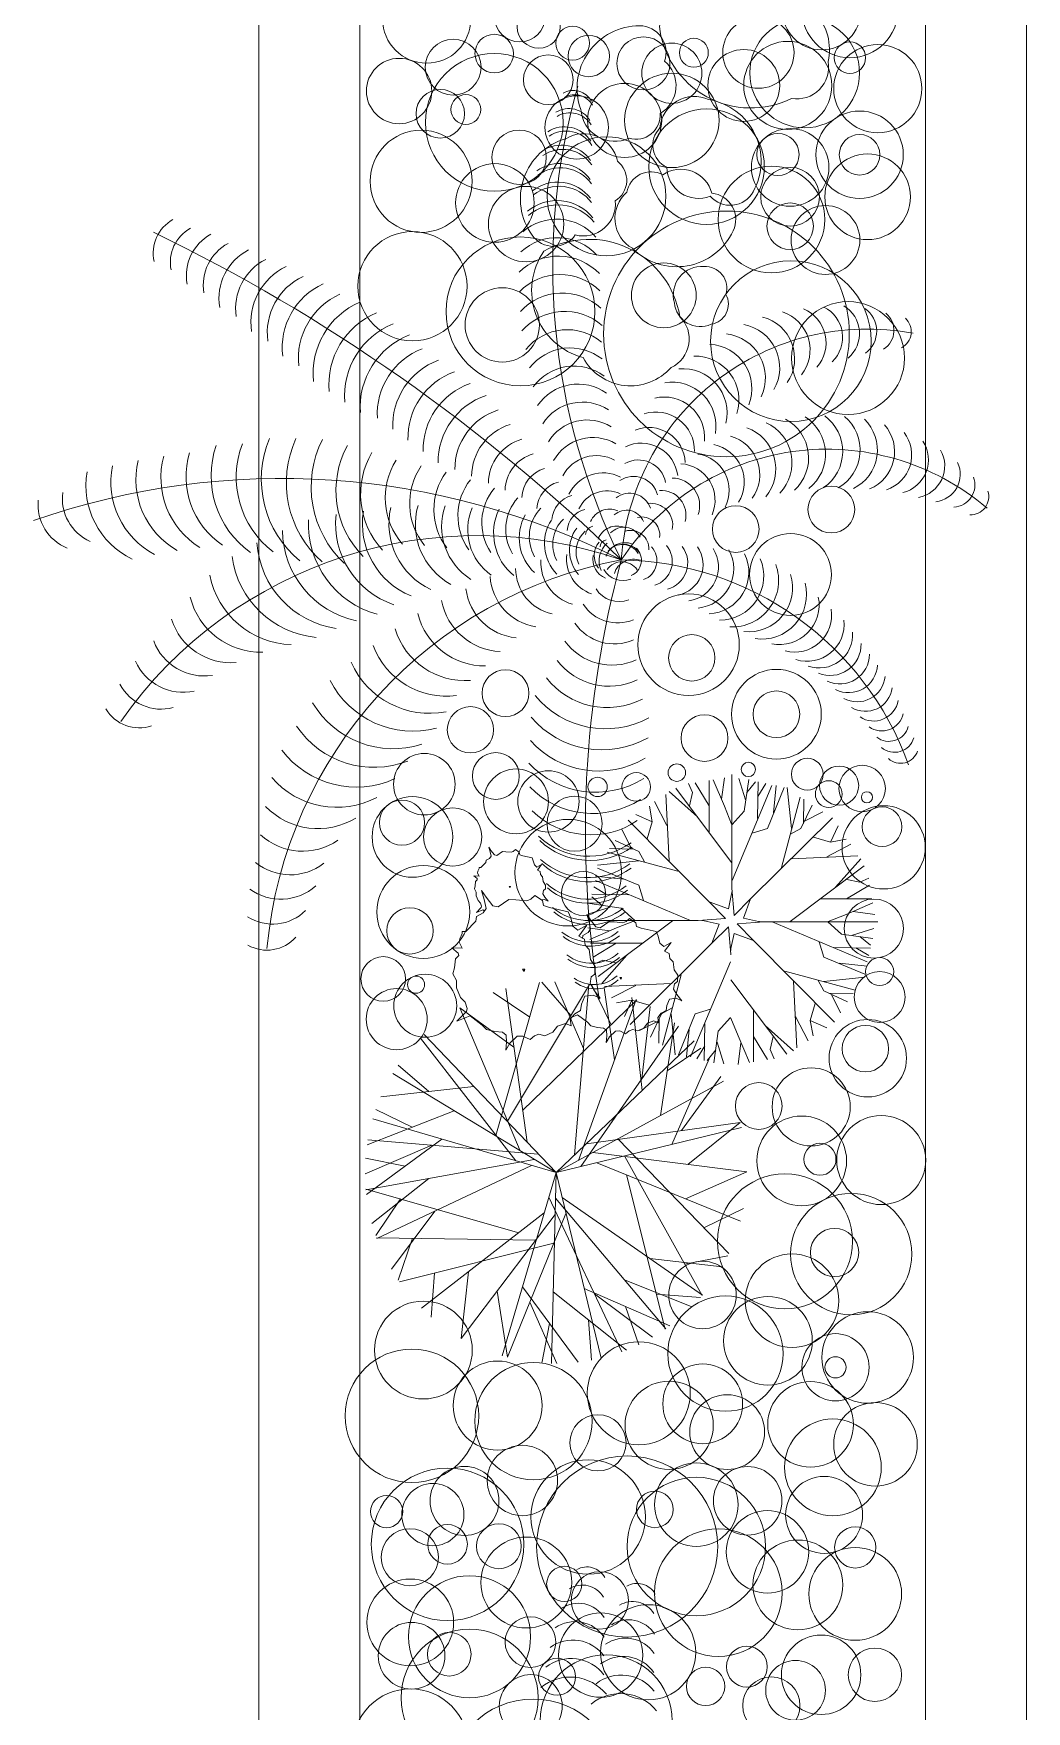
# Model space of a CAD drawing. Header units: millimetres. Extents: x 19901 to 56688, y 13732 to 29551.
# Drawn here: x 27363.5 to 27408.7, y 19279.4 to 19355.9 of the extents above; entities that cross this region are included whole.
import ezdxf

# ---------------------------------------------------------------- set-up
doc = ezdxf.new("R2010")
doc.units = ezdxf.units.MM
doc.layers.add('A-FURN', color=9, linetype='Continuous', lineweight=13)
doc.layers.add('VEGETAZIONE', color=94, linetype='Continuous', lineweight=5)

msp = doc.modelspace()

# ---------------------------------------------------------------- linework, layer by layer
at = {"layer": 'A-FURN'}
for p, q in [((27373.731, 19114.07), (27373.731, 19442.628)), ((27408.731, 19114.07), (27408.731, 19442.628)), ((27378.334, 19118.676), (27378.334, 19438.025)), ((27404.128, 19118.676), (27404.128, 19433.529))]:
    msp.add_line(p, q, dxfattribs=at)
at = {"layer": 'VEGETAZIONE'}
for p, q in [((27393.495, 19321.258), (27393.316, 19321.672)), ((27394.261, 19320.651), (27393.626, 19321.701)), ((27394.261, 19319.439), (27394.261, 19321.812)), ((27394.962, 19320.634), (27394.44, 19321.847)), ((27394.832, 19320.955), (27394.962, 19321.94)), ((27395.297, 19316.939), (27395.297, 19322.08)), ((27395.306, 19317.256), (27397.125, 19321.591)), ((27395.913, 19320.923), (27395.61, 19321.9)), ((27395.866, 19320.417), (27396.07, 19321.851)), ((27395.977, 19321.265), (27396.373, 19321.754)), ((27396.473, 19320.075), (27396.502, 19321.754)), ((27396.484, 19321.086), (27396.84, 19321.672)), ((27396.916, 19319.619), (27397.685, 19321.493)), ((27397.19, 19320.336), (27397.318, 19321.591)), ((27398.017, 19319.619), (27397.825, 19321.493)), ((27392.338, 19319.754), (27391.768, 19320.856)), ((27392.436, 19318.145), (27392.29, 19321.176)), ((27393.723, 19320.156), (27392.436, 19321.304)), ((27395.288, 19318.08), (27392.746, 19321.462)), ((27393.365, 19320.663), (27393.495, 19321.258)), ((27397.557, 19317.843), (27398.414, 19321.053)), ((27398.56, 19319.847), (27398.577, 19320.955)), ((27394.261, 19316.279), (27390.562, 19320.01)), ((27390.921, 19320.267), (27390.921, 19320.267)), ((27391.67, 19319.929), (27390.921, 19320.267)), ((27391.67, 19319.929), (27391.54, 19320.634)), ((27395.288, 19319.818), (27394.962, 19320.634)), ((27395.306, 19319.798), (27395.866, 19320.417)), ((27396.152, 19316.409), (27399.883, 19320.108)), ((27398.449, 19319.619), (27398.956, 19320.694)), ((27398.641, 19319.977), (27399.452, 19320.385)), ((27390.693, 19318.768), (27390.285, 19319.579)), ((27391.442, 19319.147), (27391.67, 19319.929)), ((27396.216, 19319.407), (27396.916, 19319.619)), ((27397.971, 19319.358), (27398.449, 19319.619)), ((27399.02, 19319.228), (27399.801, 19319)), ((27399.801, 19319), (27400.14, 19319.749)), ((27400.14, 19319.749), (27400.14, 19319.749)), ((27392.827, 19317.684), (27389.617, 19318.541)), ((27390.823, 19318.687), (27389.715, 19318.704)), ((27391.051, 19318.576), (27389.976, 19319.083)), ((27391.312, 19318.098), (27391.051, 19318.576)), ((27399.627, 19318.332), (27400.728, 19318.902)), ((27399.801, 19319), (27400.507, 19319.13)), ((27391.051, 19318.145), (27389.177, 19317.952)), ((27391.051, 19317.043), (27389.177, 19317.812)), ((27397.953, 19315.382), (27401.335, 19317.924)), ((27398.017, 19318.234), (27401.049, 19318.381)), ((27400.029, 19316.947), (27401.177, 19318.234)), ((27389.585, 19316.611), (27388.998, 19316.967)), ((27390.334, 19317.317), (27389.079, 19317.445)), ((27393.414, 19315.434), (27389.079, 19317.253)), ((27391.263, 19316.343), (27391.051, 19317.043)), ((27395.298, 19316.903), (27395.4, 19315.659)), ((27400.524, 19316.409), (27401.574, 19317.044)), ((27400.536, 19317.305), (27401.131, 19317.175)), ((27401.131, 19317.175), (27401.545, 19317.354)), ((27390.253, 19315.993), (27388.819, 19316.197)), ((27390.595, 19316.6), (27388.916, 19316.629)), ((27389.405, 19316.104), (27388.916, 19316.5)), ((27395.011, 19315.527), (27394.261, 19316.279)), ((27394.261, 19316.279), (27395.141, 19315.958)), ((27395.141, 19315.958), (27395.287, 19316.643)), ((27395.4, 19315.659), (27396.152, 19316.409)), ((27396.152, 19316.409), (27395.831, 19315.529)), ((27399.312, 19316.409), (27401.685, 19316.409)), ((27400.507, 19315.708), (27401.72, 19316.23)), ((27393.732, 19315.424), (27388.591, 19315.424)), ((27389.748, 19316.04), (27388.77, 19315.737)), ((27392.59, 19315.415), (27389.208, 19312.873)), ((27390.852, 19315.415), (27390.036, 19315.089)), ((27390.872, 19315.434), (27390.253, 19315.993)), ((27393.768, 19315.425), (27395.011, 19315.527)), ((27394.712, 19315.268), (27394.027, 19315.414)), ((27396.776, 19315.372), (27395.532, 19315.27)), ((27395.831, 19315.529), (27396.516, 19315.383)), ((27396.608, 19315.373), (27401.952, 19315.373)), ((27399.691, 19315.382), (27400.507, 19315.708)), ((27400.828, 19315.839), (27401.813, 19315.708)), ((27389.716, 19314.959), (27388.73, 19315.089)), ((27390.036, 19315.089), (27388.824, 19314.568)), ((27394.391, 19314.388), (27394.712, 19315.268)), ((27395.143, 19315.138), (27394.391, 19314.388)), ((27395.245, 19313.895), (27395.143, 19315.138)), ((27395.402, 19314.839), (27395.256, 19314.154)), ((27396.282, 19314.518), (27395.402, 19314.839)), ((27395.532, 19315.27), (27396.282, 19314.518)), ((27397.129, 19315.364), (27401.464, 19313.545)), ((27399.671, 19315.364), (27400.29, 19314.804)), ((27400.29, 19314.804), (27401.724, 19314.6)), ((27400.796, 19314.757), (27401.773, 19315.06)), ((27401.138, 19314.693), (27401.627, 19314.297)), ((27391.231, 19314.388), (27388.858, 19314.388)), ((27390.019, 19314.388), (27388.969, 19313.753)), ((27390.514, 19313.851), (27389.366, 19312.563)), ((27394.391, 19314.388), (27390.66, 19310.689)), ((27396.282, 19314.518), (27399.981, 19310.787)), ((27399.28, 19314.454), (27399.492, 19313.755)), ((27399.948, 19314.198), (27401.627, 19314.168)), ((27400.958, 19314.186), (27401.545, 19313.83)), ((27389.412, 19313.622), (27388.998, 19313.443)), ((27390.007, 19313.492), (27389.412, 19313.622)), ((27395.237, 19313.541), (27393.418, 19309.207)), ((27397.716, 19313.113), (27400.926, 19312.256)), ((27399.492, 19313.755), (27401.366, 19312.985)), ((27400.209, 19313.481), (27401.464, 19313.352)), ((27384.54, 19305.629), (27386.531, 19312.605)), ((27385.957, 19305.315), (27384.986, 19312.33)), ((27385.073, 19306.28), (27388.801, 19312.503)), ((27387.958, 19311.096), (27386.637, 19312.613)), ((27388.527, 19309.598), (27387.217, 19312.637)), ((27388.123, 19304.737), (27388.77, 19312.508)), ((27389.789, 19310.676), (27388.906, 19312.483)), ((27389.951, 19309.081), (27389.472, 19312.356)), ((27392.526, 19312.563), (27389.494, 19312.417)), ((27390.916, 19312.466), (27389.815, 19311.895)), ((27392.986, 19312.954), (27392.129, 19309.744)), ((27395.255, 19312.717), (27397.797, 19309.335)), ((27398.107, 19312.653), (27398.253, 19309.621)), ((27399.231, 19312.699), (27399.492, 19312.221)), ((27399.492, 19312.653), (27401.366, 19312.845)), ((27386.081, 19311.028), (27384.412, 19312.152)), ((27385.756, 19306.77), (27390.968, 19311.816)), ((27388.302, 19304.491), (27390.939, 19311.83)), ((27390.742, 19311.797), (27390.036, 19311.667)), ((27390.742, 19311.797), (27390.403, 19311.048)), ((27391.206, 19307.681), (27390.733, 19311.922)), ((27391.523, 19311.569), (27390.742, 19311.797)), ((27399.101, 19311.65), (27398.873, 19310.869)), ((27399.492, 19312.221), (27400.567, 19311.714)), ((27399.72, 19312.11), (27400.828, 19312.093)), ((27399.85, 19312.029), (27400.258, 19311.218)), ((27385.644, 19304.926), (27382.891, 19311.451)), ((27385.358, 19309.647), (27382.894, 19311.452)), ((27390.403, 19311.048), (27390.403, 19311.048)), ((27391.902, 19310.82), (27391.091, 19310.412)), ((27391.193, 19308.214), (27391.578, 19311.501)), ((27392.094, 19311.178), (27391.587, 19310.103)), ((27391.983, 19310.95), (27391.966, 19309.842)), ((27392.572, 19311.439), (27392.094, 19311.178)), ((27392.526, 19311.178), (27392.718, 19309.304)), ((27393.627, 19311.178), (27392.858, 19309.304)), ((27394.327, 19311.39), (27393.627, 19311.178)), ((27395.237, 19310.999), (27394.677, 19310.38)), ((27395.255, 19310.979), (27395.581, 19310.163)), ((27396.282, 19311.358), (27396.282, 19308.986)), ((27398.205, 19311.044), (27398.775, 19309.942)), ((27398.873, 19310.869), (27399.003, 19310.163)), ((27398.873, 19310.869), (27399.622, 19310.531)), ((27385.442, 19304.469), (27381.094, 19310.059)), ((27387.278, 19303.931), (27381.267, 19310.229)), ((27388.413, 19304.207), (27392.858, 19310.613)), ((27392.043, 19306.536), (27392.683, 19310.756)), ((27393.353, 19310.461), (27393.225, 19309.207)), ((27394.071, 19310.722), (27394.041, 19309.044)), ((27394.677, 19310.38), (27394.473, 19308.946)), ((27395.581, 19310.163), (27396.103, 19308.951)), ((27396.282, 19310.146), (27396.917, 19309.096)), ((27396.82, 19310.641), (27398.107, 19309.493)), ((27397.178, 19310.134), (27397.048, 19309.539)), ((27399.622, 19310.531), (27399.622, 19310.531)), ((27387.278, 19303.931), (27393.576, 19309.942)), ((27392.353, 19308.578), (27393.878, 19309.608)), ((27394.059, 19309.712), (27393.703, 19309.125)), ((27394.566, 19309.532), (27394.17, 19309.044)), ((27394.63, 19309.875), (27394.933, 19308.897)), ((27395.711, 19309.843), (27395.581, 19308.857)), ((27397.048, 19309.539), (27397.227, 19309.126)), ((27381.476, 19307.63), (27380.086, 19308.837)), ((27392.554, 19305.214), (27394.265, 19309.124)), ((27383.529, 19307.859), (27379.287, 19307.386)), ((27387.278, 19303.931), (27379.842, 19308.459)), ((27387.278, 19303.931), (27394.917, 19308.107)), ((27392.994, 19305.852), (27394.799, 19308.316)), ((27382.64, 19306.755), (27378.665, 19305.2)), ((27387.278, 19303.931), (27378.924, 19306.38)), ((27380.716, 19306.003), (27379.062, 19306.809)), ((27388.662, 19305.252), (27395.677, 19306.223)), ((27393.296, 19304.307), (27395.678, 19306.22)), ((27382.067, 19305.459), (27378.63, 19302.928)), ((27386.472, 19304.776), (27378.701, 19305.423)), ((27387.278, 19303.931), (27395.737, 19305.988)), ((27390.117, 19305.454), (27395.163, 19300.242)), ((27381.612, 19305.181), (27378.573, 19303.87)), ((27388.957, 19304.849), (27395.984, 19303.971)), ((27390.414, 19304.667), (27393.94, 19298.327)), ((27380.404, 19304.234), (27378.597, 19304.584)), ((27386.281, 19304.538), (27378.607, 19303.152)), ((27386.158, 19304.26), (27379.104, 19300.935)), ((27387.278, 19303.931), (27384.83, 19295.577)), ((27387.278, 19303.931), (27387.075, 19295.228)), ((27387.278, 19303.931), (27389.335, 19295.472)), ((27389.137, 19304.383), (27395.697, 19301.717)), ((27393.189, 19302.736), (27395.984, 19303.968)), ((27385.581, 19301.193), (27378.605, 19303.184)), ((27381.481, 19303.671), (27378.885, 19301.619)), ((27390.498, 19303.83), (27392.262, 19296.794)), ((27380.182, 19302.734), (27379.058, 19301.065)), ((27386.95, 19302.811), (27390.275, 19295.758)), ((27387.251, 19302.764), (27392.288, 19296.812)), ((27387.554, 19302.797), (27393.96, 19298.351)), ((27381.746, 19302.18), (27379.77, 19299.526)), ((27386.74, 19302.095), (27381.15, 19297.747)), ((27387.233, 19302.019), (27382.96, 19296.372)), ((27387.73, 19302.072), (27385.063, 19295.512)), ((27394.022, 19301.42), (27395.83, 19302.303)), ((27386.347, 19300.847), (27379.094, 19300.965)), ((27380.734, 19300.938), (27380.08, 19299.035)), ((27387.177, 19300.711), (27380.14, 19298.947)), ((27393.143, 19299.76), (27395.117, 19300.145)), ((27381.731, 19299.346), (27381.592, 19297.339)), ((27383.288, 19299.41), (27382.957, 19296.374)), ((27391.561, 19300.016), (27394.848, 19299.632)), ((27378.344, 19298.985), (27378.335, 19298.985)), ((27385.751, 19298.72), (27388.282, 19295.284)), ((27388.561, 19298.655), (27392.471, 19296.944)), ((27390.401, 19299.041), (27393.477, 19297.819)), ((27384.594, 19298.531), (27385.06, 19295.513)), ((27386.083, 19298.021), (27387.314, 19295.226)), ((27387.152, 19298.503), (27390.486, 19295.838)), ((27389.029, 19298.399), (27391.684, 19296.423)), ((27390.453, 19297.827), (27391.053, 19296.087)), ((27391.863, 19298.385), (27393.87, 19298.245)), ((27386.976, 19297.057), (27386.625, 19295.25)), ((27388.765, 19297.213), (27388.894, 19295.377))]:
    msp.add_line(p, q, dxfattribs=at)
for points in [[(27391.992, 19356.206, -0.520567), (27396.974, 19357.587, -0.520567), (27399.687, 19354.594, -0.520567), (27398.021, 19352.911, -0.520567)], [(27388.409, 19352.408, 0.520567), (27390.612, 19351.093, 0.520567), (27392.029, 19352.232, 0.520567), (27392.226, 19354.614, 0.520567), (27391.091, 19356.223, 0.520567)], [(27394.239, 19352.858, 0.520567), (27392.019, 19351.57, 0.520567), (27392.327, 19349.779, 0.520567), (27394.313, 19348.449, 0.520567), (27396.271, 19348.659, 0.520567)], [(27387.725, 19351.076, -0.520567), (27390.079, 19350.052, -0.520567), (27389.979, 19348.238, -0.520567), (27388.159, 19346.688, -0.520567), (27386.19, 19346.671, -0.520567)], [(27390.76, 19346.077, -0.520567), (27390.511, 19348.631, -0.520567), (27392.146, 19349.426, -0.520567), (27394.385, 19348.588, -0.520567), (27395.356, 19346.875, -0.520567)], [(27386.73, 19345.95, 0.520567), (27388.514, 19341.097, 0.520567), (27392.527, 19340.639, 0.520567), (27392.923, 19342.975, 0.520567)], [(27392.678, 19343.585, -0.520567), (27394.022, 19345.251, -0.520567), (27395.025, 19343.975, -0.520567), (27394.351, 19342.614, -0.520567)]]:
    msp.add_lwpolyline(points, format="xyb", close=True, dxfattribs=at)
for points in [[(27384.013, 19315.862), (27383.947, 19315.911), (27383.645, 19315.789), (27383.865, 19316.015), (27383.881, 19316.079), (27383.834, 19316.223), (27383.729, 19316.334), (27383.641, 19316.55), (27383.641, 19316.718), (27383.555, 19316.87), (27383.596, 19317.006), (27383.614, 19317.214), (27383.69, 19317.287), (27383.679, 19317.343), (27383.534, 19317.462), (27383.772, 19317.456), (27383.698, 19317.591), (27383.718, 19317.672), (27383.772, 19317.792), (27383.767, 19317.84), (27383.849, 19317.841), (27384.08, 19318.074), (27384.097, 19318.179), (27384.249, 19318.26), (27384.315, 19318.364), (27384.274, 19318.564), (27384.209, 19318.772), (27384.312, 19318.621), (27384.469, 19318.421), (27384.587, 19318.398), (27384.835, 19318.568), (27384.99, 19318.561), (27385.24, 19318.538), (27385.33, 19318.571), (27385.426, 19318.66), (27385.603, 19318.541), (27385.625, 19318.429), (27385.762, 19318.382), (27386.185, 19318.288), (27386.242, 19318.152), (27386.294, 19317.961), (27386.403, 19317.865), (27386.612, 19317.979), (27386.427, 19317.729), (27386.56, 19317.666), (27386.575, 19317.522), (27386.667, 19317.426), (27386.695, 19317.202), (27386.804, 19317.043), (27386.794, 19316.866), (27386.712, 19316.802), (27386.683, 19316.65), (27386.776, 19316.49), (27386.915, 19316.315), (27386.759, 19316.386), (27386.61, 19316.366)], [(27388.48, 19314.611), (27388.502, 19314.749), (27388.745, 19314.878), (27388.852, 19315.046), (27388.785, 19315.366), (27388.682, 19315.698), (27388.847, 19315.456), (27389.099, 19315.137), (27389.287, 19315.1), (27389.683, 19315.371), (27389.931, 19315.36), (27390.332, 19315.324), (27390.476, 19315.376), (27390.63, 19315.518), (27390.913, 19315.328), (27390.948, 19315.149), (27391.167, 19315.073), (27391.843, 19314.924), (27391.935, 19314.707), (27392.018, 19314.4), (27392.192, 19314.247), (27392.527, 19314.428), (27392.231, 19314.029), (27392.444, 19313.928), (27392.467, 19313.698), (27392.614, 19313.545), (27392.659, 19313.186), (27392.834, 19312.931), (27392.818, 19312.649), (27392.687, 19312.546), (27392.641, 19312.302), (27392.789, 19312.047), (27393.011, 19311.766), (27392.762, 19311.88), (27392.449, 19311.839), (27392.327, 19311.557), (27392.297, 19311.326), (27392.081, 19311.196), (27391.915, 19311.003), (27391.948, 19310.76), (27391.745, 19310.848), (27391.456, 19310.744), (27391.283, 19310.525), (27390.988, 19310.395), (27390.779, 19310.457), (27390.618, 19310.392), (27390.454, 19310.263), (27390.195, 19310.39), (27389.984, 19310.388), (27389.71, 19310.13), (27389.568, 19309.873), (27389.6, 19310.168), (27389.584, 19310.424), (27389.45, 19310.526), (27389.166, 19310.55), (27388.867, 19310.625), (27388.71, 19310.79), (27388.263, 19311.12), (27387.976, 19311.004)]]:
    msp.add_lwpolyline(points, dxfattribs=at)
for points in [[(27385.197, 19316.976), (27385.185, 19316.928), (27385.147, 19316.976)], [(27388.687, 19315.21), (27388.317, 19314.711), (27388.583, 19314.584), (27388.612, 19314.296), (27388.796, 19314.105), (27388.852, 19313.657), (27389.071, 19313.338), (27389.05, 19312.986), (27388.887, 19312.856), (27388.829, 19312.552), (27389.015, 19312.232), (27389.292, 19311.882), (27388.98, 19312.024), (27388.589, 19311.973), (27388.437, 19311.62), (27388.399, 19311.331), (27388.129, 19311.17), (27387.921, 19310.928), (27387.963, 19310.624), (27387.709, 19310.734), (27387.348, 19310.604), (27387.132, 19310.33), (27386.763, 19310.168), (27386.502, 19310.246), (27386.3, 19310.165), (27386.096, 19310.003), (27385.772, 19310.161), (27385.508, 19310.16), (27385.165, 19309.837), (27384.988, 19309.515), (27385.028, 19309.884), (27385.008, 19310.204), (27384.841, 19310.331), (27384.485, 19310.361), (27384.112, 19310.455), (27383.916, 19310.662), (27383.357, 19311.075), (27382.753, 19310.831), (27383.193, 19311.282), (27383.224, 19311.41), (27383.13, 19311.698), (27382.92, 19311.921), (27382.745, 19312.352), (27382.745, 19312.689), (27382.572, 19312.992), (27382.655, 19313.265), (27382.691, 19313.682), (27382.842, 19313.827), (27382.819, 19313.939), (27382.531, 19314.177), (27383.006, 19314.164), (27382.858, 19314.436), (27382.897, 19314.596), (27383.006, 19314.837), (27382.996, 19314.933), (27383.161, 19314.934), (27383.622, 19315.402), (27383.656, 19315.61), (27383.96, 19315.772), (27384.093, 19315.981), (27384.009, 19316.381), (27383.88, 19316.797), (27384.086, 19316.494), (27384.401, 19316.095), (27384.637, 19316.049), (27385.132, 19316.388), (27385.442, 19316.374), (27385.943, 19316.33), (27386.123, 19316.395), (27386.315, 19316.572), (27386.669, 19316.334), (27386.713, 19316.11), (27386.987, 19316.016), (27387.832, 19315.829), (27387.947, 19315.557), (27388.051, 19315.174), (27388.268, 19314.983)], [(27385.856, 19313.205), (27385.832, 19313.109), (27385.757, 19313.205)], [(27390.262, 19312.825), (27390.243, 19312.748), (27390.183, 19312.824)]]:
    msp.add_lwpolyline(points, close=True, dxfattribs=at)
for centre, radius in [((27400.683, 19356.967), 2.197), ((27381.382, 19356.526), 2.009), ((27399.393, 19356.921), 1.793), ((27385.628, 19356.646), 1.159), ((27386.491, 19356.179), 0.982), ((27388.035, 19355.431), 0.769), ((27396.508, 19355), 1.625), ((27398.617, 19354.077), 2.504), ((27382.588, 19354.336), 1.273), ((27384.461, 19354.957), 0.879), ((27388.772, 19354.844), 0.943), ((27391.262, 19354.509), 1.211), ((27392.559, 19354.06), 1.372), ((27393.564, 19354.995), 0.66), ((27397.849, 19353.504), 2.009), ((27401.953, 19353.358), 2.01), ((27400.683, 19354.77), 0.715), ((27380.124, 19353.249), 1.491), ((27384.461, 19351.818), 3.139), ((27386.924, 19353.764), 1.13), ((27395.84, 19353.504), 1.638), ((27392.559, 19351.909), 2.152), ((27382.002, 19352.213), 1.106), ((27383.168, 19352.408), 0.68), ((27388.22, 19351.591), 1.445), ((27390.407, 19351.909), 1.691), ((27394.142, 19349.8), 2.636), ((27401.122, 19350.344), 1.992), ((27381.127, 19349.132), 2.327), ((27385.597, 19350.232), 1.239), ((27397.956, 19349.767), 1.77), ((27389.58, 19348.452), 2.711), ((27397.399, 19350.356), 0.96), ((27401.122, 19350.344), 0.924), ((27384.491, 19348.147), 1.792), ((27397.102, 19347.389), 2.433), ((27401.488, 19348.425), 1.953), ((27397.956, 19348.425), 1.342), ((27385.915, 19347.182), 1.72), ((27395.051, 19342.175), 5.603), ((27397.956, 19347.083), 1.061), ((27399.565, 19346.458), 1.569), ((27380.733, 19344.348), 2.491), ((27385.656, 19343.201), 3.394), ((27392.194, 19343.932), 1.477), ((27397.991, 19341.842), 3.661), ((27384.826, 19342.585), 1.692), ((27400.597, 19341.073), 2.574), ((27399.834, 19334.166), 1.066), ((27395.474, 19333.276), 1.066), ((27397.973, 19331.203), 1.867), ((27393.324, 19328.005), 2.313), ((27393.47, 19327.404), 1.058), ((27384.976, 19325.795), 1.066), ((27397.329, 19324.833), 2.045), ((27397.329, 19324.833), 1.066), ((27383.376, 19324.125), 1.058), ((27394.051, 19323.747), 1.066), ((27381.273, 19321.642), 1.403), ((27384.534, 19322.015), 1.066), ((27385.455, 19320.859), 1.479), ((27386.934, 19320.859), 1.398), ((27392.787, 19322.172), 0.399), ((27396.051, 19322.317), 0.326), ((27398.735, 19322.099), 0.725), ((27400.187, 19321.577), 0.895), ((27401.238, 19321.447), 1.059), ((27389.174, 19321.52), 0.44), ((27390.937, 19321.519), 0.652), ((27399.715, 19321.193), 0.609), ((27380.73, 19319.239), 1.837), ((27380.254, 19319.891), 1.03), ((27388.128, 19319.841), 1.257), ((27401.456, 19321.048), 0.254), ((27382.567, 19319.239), 1.327), ((27387.835, 19317.61), 2.43), ((27402.218, 19318.763), 1.898), ((27402.146, 19319.705), 0.905), ((27381.225, 19315.819), 2.116), ((27388.533, 19316.661), 1.008), ((27401.773, 19315.06), 1.348), ((27380.618, 19314.953), 1.058), ((27379.398, 19312.764), 1.018), ((27402.038, 19311.94), 1.16), ((27402.038, 19313.099), 0.639), ((27380.014, 19310.93), 1.392), ((27381.313, 19311.543), 1.436), ((27380.897, 19312.503), 0.39), ((27401.494, 19309.149), 1.766), ((27401.385, 19309.584), 1.057), ((27398.917, 19306.932), 1.78), ((27396.523, 19306.969), 1.066), ((27398.483, 19304.469), 2.045), ((27402.108, 19304.504), 2.028), ((27399.316, 19304.541), 0.73), ((27397.716, 19300.797), 3.077), ((27400.738, 19300.218), 2.767), ((27399.98, 19300.29), 1.1), ((27398.043, 19298.091), 2.132), ((27393.96, 19298.351), 1.54), ((27381.231, 19295.842), 2.231), ((27395.007, 19295.68), 2.63), ((27396.943, 19296.264), 2.022), ((27401.491, 19295.504), 2.088), ((27400.024, 19295.056), 1.534), ((27380.708, 19292.843), 3.044), ((27391.054, 19293.873), 2.348), ((27400.024, 19295.056), 0.484), ((27384.616, 19293.311), 2.03), ((27386.248, 19292.603), 2.674), ((27393.97, 19293.391), 1.82), ((27392.437, 19292.411), 2.012), ((27398.888, 19292.455), 1.954), ((27395.085, 19292.101), 1.706), ((27401.847, 19291.545), 1.906), ((27389.192, 19291.612), 1.284), ((27399.905, 19290.496), 2.207), ((27385.746, 19289.894), 1.605), ((27390.522, 19286.884), 4.128), ((27382.332, 19286.985), 3.478), ((27383.105, 19288.965), 1.573), ((27388.746, 19288.232), 2.609), ((27393.679, 19288.791), 1.906), ((27396.02, 19288.969), 1.563), ((27381.662, 19288.338), 1.42), ((27393.679, 19286.884), 3.157), ((27391.785, 19288.576), 0.834), ((27399.504, 19288.326), 1.754), ((27379.551, 19288.475), 0.735), ((27382.332, 19286.985), 0.903), ((27384.673, 19286.897), 1.023), ((27396.92, 19286.638), 1.881), ((27380.613, 19286.394), 1.302), ((27385.926, 19285.244), 2.074), ((27384.055, 19287.712), 1.30914869920264e-14), ((27394.683, 19284.778), 2.909), ((27398.308, 19285.133), 2.047), ((27400.922, 19286.841), 0.937), ((27400.922, 19284.725), 2.116), ((27383.336, 19282.771), 2.783), ((27387.654, 19285.179), 0.803), ((27389.276, 19284.428), 1.308), ((27380.632, 19283.425), 1.978), ((27391.482, 19282.061), 2.171), ((27380.692, 19281.906), 1.52), ((27386.108, 19282.529), 1.155), ((27389.315, 19281.932), 1.923), ((27383.336, 19279.989), 3.124), ((27382.409, 19281.975), 0.997), ((27399.368, 19281.034), 1.81), ((27387.327, 19280.944), 0.845), ((27389.566, 19278.933), 3.01), ((27395.981, 19281.405), 0.932), ((27401.822, 19281.037), 1.217), ((27386.127, 19279.608), 1.435), ((27394.102, 19280.507), 0.875), ((27397.097, 19279.635), 1.304), ((27398.202, 19280.327), 1.363), ((27380.643, 19277.75), 2.638), ((27386.241, 19276.041), 3.889)]:
    msp.add_circle(centre, radius, dxfattribs=at)
for centre, radius, start, end in [((27417.289, 19345.243), 30.162, 164.15666, 206.32186), ((27388.071, 19352.337), 0.938, 29.09367, 119.79065), ((27388.124, 19352.144), 0.938, 29.09367, 119.79065), ((27387.86, 19351.324), 1.125, 30.70906, 121.40603), ((27387.913, 19351.131), 1.125, 30.70906, 121.40603), ((27387.673, 19350.212), 1.406, 32.32444, 123.02142), ((27387.726, 19350.019), 1.406, 32.32444, 123.02142), ((27387.532, 19349.188), 1.594, 33.93983, 124.6368), ((27387.585, 19348.995), 1.594, 33.93983, 124.6368), ((27387.427, 19348.207), 1.735, 35.55521, 126.25219), ((27387.354, 19347.224), 1.875, 37.17059, 127.86757), ((27387.481, 19348.014), 1.735, 35.55521, 126.25219), ((27387.407, 19347.031), 1.875, 37.17059, 127.86757), ((27387.314, 19346.145), 2.11, 38.78598, 129.48296), ((27387.367, 19345.952), 2.11, 38.78598, 129.48296), ((27370.685, 19345.847), 1.776, 119.61515, 191.9704), ((27333.408, 19273.418), 81.535, 45.79693, 64.18022), ((27371.468, 19345.439), 1.776, 118.99446, 191.34971), ((27387.311, 19345.065), 2.344, 40.40136, 131.09834), ((27372.552, 19344.843), 2.131, 118.37377, 190.72902), ((27373.323, 19344.415), 2.131, 117.75308, 190.10833), ((27374.393, 19343.793), 2.486, 117.13239, 189.48764), ((27387.335, 19344.127), 2.438, 42.01675, 132.71373), ((27375.153, 19343.345), 2.486, 116.5117, 188.86695), ((27376.206, 19342.696), 2.841, 115.89101, 188.24626), ((27387.393, 19343.143), 2.578, 43.63213, 134.32911), ((27376.954, 19342.228), 2.841, 115.27032, 187.62557), ((27377.991, 19341.554), 3.196, 114.64963, 187.00488), ((27387.464, 19342.301), 2.578, 45.24752, 135.9445), ((27378.727, 19341.067), 3.196, 114.02894, 186.38419), ((27387.559, 19341.461), 2.578, 46.8629, 137.55988), ((27379.747, 19340.367), 3.551, 113.40825, 185.7635), ((27380.47, 19339.861), 3.551, 112.78756, 185.14281), ((27387.677, 19340.625), 2.578, 48.47829, 139.17527), ((27396.197, 19341.046), 1.963, 326.12856, 75.38937), ((27397.026, 19341.436), 1.838, 322.08689, 71.34771), ((27397.923, 19341.77), 1.67, 318.04523, 67.30604), ((27398.803, 19342.02), 1.545, 314.00356, 63.26437), ((27399.658, 19342.193), 1.462, 309.96189, 59.22271), ((27400.65, 19342.307), 1.253, 305.92023, 55.18104), ((27401.689, 19342.337), 1.002, 301.87856, 51.13937), ((27381.187, 19339.347), 3.551, 112.16687, 184.52212), ((27387.789, 19339.929), 2.438, 50.09367, 140.79065), ((27401.479, 19331.149), 11.247, 79.33398, 176.33343), ((27394.823, 19340.183), 2.005, 334.21189, 83.47271), ((27395.476, 19340.63), 2.005, 330.17023, 79.43104), ((27402.643, 19342.281), 0.835, 297.83689, 47.09771), ((27381.898, 19338.826), 3.551, 111.54618, 183.90143), ((27382.323, 19338.514), 3.196, 110.92549, 183.28074), ((27387.928, 19339.191), 2.344, 51.70906, 142.40603), ((27394.203, 19339.691), 2.005, 338.25356, 87.51437), ((27383.025, 19337.98), 3.196, 110.3048, 182.66006), ((27388.098, 19338.411), 2.297, 53.32444, 144.02142), ((27393.619, 19339.157), 2.005, 342.29523, 91.55604), ((27383.722, 19337.439), 3.196, 109.68411, 182.03937), ((27384.412, 19336.89), 3.196, 109.06342, 181.41868), ((27388.288, 19337.635), 2.25, 54.93983, 145.6368), ((27392.571, 19337.973), 2.005, 350.37856, 99.63937), ((27393.074, 19338.583), 2.005, 346.33689, 95.59771), ((27385.097, 19336.334), 3.196, 108.44273, 180.79799), ((27392.214, 19337.46), 1.838, 354.42023, 103.68104), ((27385.507, 19336.003), 2.841, 107.82204, 180.1773), ((27388.484, 19336.91), 2.156, 56.55521, 147.25219), ((27391.839, 19336.861), 1.754, 358.46189, 107.72271), ((27397.565, 19336.699), 2.005, 308.48647, 57.74728), ((27398.348, 19336.818), 2.005, 304.4448, 53.70561), ((27399.137, 19336.881), 2.005, 300.40313, 49.66395), ((27385.916, 19335.67), 2.486, 107.20135, 179.55661), ((27388.698, 19336.189), 2.063, 58.17059, 148.86757), ((27391.502, 19336.239), 1.67, 2.50356, 111.76437), ((27395.295, 19336.017), 2.005, 320.61147, 69.87228), ((27396.035, 19336.298), 2.005, 316.5698, 65.83061), ((27396.793, 19336.525), 2.005, 312.52813, 61.78895), ((27399.97, 19336.885), 1.963, 296.36147, 45.62228), ((27400.882, 19336.812), 1.838, 292.3198, 41.58061), ((27401.827, 19336.657), 1.67, 288.27813, 37.53895), ((27375.823, 19335.694), 4.273, 161.00098, 234.51619), ((27376.969, 19335.639), 4.273, 159.08432, 232.59952), ((27378.646, 19335.543), 4.807, 157.16765, 230.68286), ((27379.786, 19335.394), 4.807, 155.25098, 228.76619), ((27380.919, 19335.207), 4.807, 153.33432, 226.84952), ((27381.515, 19335.038), 4.273, 151.41765, 224.93286), ((27386.323, 19335.335), 2.131, 106.58066, 178.93592), ((27388.964, 19335.386), 2.063, 59.78598, 150.48296), ((27399.641, 19325.672), 11.247, 49.56689, 146.56633), ((27391.168, 19335.524), 1.67, 6.54523, 115.80604), ((27394.108, 19335.415), 1.754, 328.6948, 77.95561), ((27394.731, 19335.749), 1.838, 324.65313, 73.91395), ((27402.715, 19336.437), 1.545, 284.23647, 33.49728), ((27403.543, 19336.162), 1.462, 280.1948, 29.45561), ((27370.716, 19335.426), 3.739, 168.66765, 242.18286), ((27371.856, 19335.542), 3.739, 166.75098, 240.26619), ((27372.999, 19335.62), 3.739, 164.83432, 238.34952), ((27374.144, 19335.66), 3.739, 162.91765, 236.43286), ((27382.107, 19334.868), 3.739, 149.50098, 223.01619), ((27382.696, 19334.695), 3.205, 147.58432, 221.09952), ((27383.648, 19334.444), 3.044, 145.66765, 219.18286), ((27386.73, 19335), 1.776, 105.95997, 178.31523), ((27387.136, 19334.662), 1.421, 105.33928, 177.69454), ((27389.122, 19334.892), 1.735, 61.40136, 152.09834), ((27391.039, 19335.174), 1.253, 10.58689, 119.84771), ((27392.862, 19334.588), 1.67, 336.77813, 86.03895), ((27393.507, 19335.043), 1.67, 332.73647, 81.99728), ((27404.461, 19335.769), 1.253, 276.15313, 25.41395), ((27374.759, 19301.413), 34.171, 63.0343, 109.32156), ((27369.58, 19335.271), 3.739, 170.58432, 244.09952), ((27384.592, 19334.167), 2.884, 143.75098, 217.26619), ((27385.476, 19333.877), 2.671, 141.83432, 215.34952), ((27387.72, 19334.15), 1.314, 104.71859, 177.07385), ((27389.425, 19334.103), 1.735, 63.01675, 153.71373), ((27390.819, 19334.548), 1.128, 14.62856, 123.88937), ((27392.576, 19334.349), 1.253, 340.8198, 90.08061), ((27405.377, 19335.279), 1.002, 272.11147, 21.37228), ((27365.795, 19334.383), 2.136, 174.41765, 247.93286), ((27366.903, 19334.665), 2.136, 172.50098, 246.01619), ((27386.352, 19333.565), 2.457, 139.91765, 213.43286), ((27387.119, 19333.266), 2.136, 138.00098, 211.51619), ((27388.298, 19333.633), 1.207, 104.0979, 176.45316), ((27389.602, 19333.614), 1.406, 64.63213, 155.32911), ((27390.635, 19333.91), 1.002, 18.67023, 127.93104), ((27392.075, 19333.914), 1.128, 344.86147, 94.12228), ((27406.178, 19334.757), 0.835, 268.0698, 17.33061), ((27381.126, 19333.525), 3.9, 173.99199, 251.38691), ((27381.995, 19333.521), 3.546, 170.62836, 248.02328), ((27382.992, 19333.527), 3.333, 167.26472, 244.65964), ((27383.984, 19333.486), 3.12, 163.90108, 241.296), ((27384.9, 19333.387), 2.836, 160.53745, 237.93237), ((27385.806, 19333.251), 2.553, 157.17381, 234.56873), ((27386.914, 19333.09), 2.482, 153.81017, 231.20509), ((27387.727, 19332.87), 2.127, 150.44654, 227.84146), ((27387.929, 19332.933), 1.869, 136.08432, 209.59952), ((27388.73, 19332.581), 1.602, 134.16765, 207.68286), ((27388.847, 19333.136), 1.065, 103.47721, 175.83247), ((27389.718, 19333.251), 0.938, 66.24752, 156.9445), ((27390.495, 19333.303), 0.835, 22.71189, 131.97271), ((27391.176, 19332.995), 0.835, 352.9448, 102.20561), ((27391.598, 19333.451), 1.002, 348.90313, 98.16395), ((27383.709, 19313.101), 19.877, 70.77372, 144.97897), ((27379.059, 19333.258), 4.255, 180.71926, 258.11419), ((27380.249, 19333.496), 4.255, 177.35563, 254.75055), ((27388.739, 19332.61), 1.986, 147.0829, 224.47782), ((27389.593, 19332.317), 1.702, 143.71926, 221.11419), ((27389.475, 19332.233), 1.282, 132.25098, 205.76619), ((27389.046, 19332.99), 0.426, 102.85652, 175.21178), ((27390.067, 19332.478), 0.938, 67.8629, 158.55988), ((27390.371, 19332.524), 0.835, 26.75356, 136.01437), ((27390.681, 19332.38), 0.835, 356.98647, 106.24728), ((27377.884, 19332.95), 4.255, 184.0829, 261.47782), ((27389.967, 19332.077), 0.945, 140.35563, 217.75055), ((27390.308, 19331.821), 1.068, 130.33432, 203.84952), ((27389.639, 19332.436), 0.355, 102.23584, 174.59109), ((27390.437, 19331.716), 0.938, 69.47829, 160.17527), ((27390.301, 19331.738), 0.835, 30.79523, 140.05604), ((27390.337, 19331.645), 0.938, 39.71119, 130.40817), ((27390.417, 19331.855), 0.756, 292.69632, 46.04311), ((27390.963, 19331.833), 0.915, 289.83918, 43.18597), ((27391.448, 19331.8), 1.134, 286.98204, 40.32882), ((27392.056, 19331.73), 1.229, 284.12489, 37.47168), ((27392.568, 19331.657), 1.418, 281.26775, 34.61454), ((27393.111, 19331.558), 1.573, 278.41061, 31.75739), ((27393.583, 19331.464), 1.8, 275.55346, 28.90025), ((27376.729, 19332.574), 4.255, 187.44654, 264.84146), ((27393.891, 19312.327), 19.877, 100.54081, 174.74607), ((27387.563, 19331.483), 2.127, 180.21363, 257.60855), ((27388.571, 19331.759), 1.986, 176.84999, 254.24491), ((27389.458, 19331.929), 1.702, 173.48636, 250.88128), ((27435.754, 19319.553), 47.137, 164.85457, 189.41385), ((27389.901, 19331.906), 0.945, 170.12272, 247.51764), ((27390.288, 19330.948), 0.835, 34.83689, 144.09771), ((27390.829, 19330.964), 0.938, 71.09367, 161.79065), ((27390.048, 19317.718), 14.152, 19.8929, 89.1654), ((27394.166, 19331.311), 1.905, 272.69632, 26.04311), ((27394.742, 19331.133), 2.011, 269.83918, 23.18597), ((27395.312, 19330.932), 2.117, 266.98204, 20.32882), ((27375.327, 19331.904), 3.9, 190.81017, 268.20509), ((27386.749, 19331.27), 2.482, 183.57727, 260.97219), ((27390.339, 19331.958), 1.03, 211.10175, 289.84111), ((27396.055, 19330.599), 2.011, 264.12489, 17.47168), ((27396.664, 19330.301), 2.042, 261.26775, 14.61454), ((27373.815, 19330.981), 3.319, 194.17381, 271.56873), ((27384.853, 19330.528), 2.836, 190.30454, 267.69946), ((27385.707, 19330.86), 2.553, 186.9409, 264.33582), ((27390.15, 19331.209), 1.236, 212.29222, 291.03159), ((27397.478, 19329.811), 1.8, 258.41061, 11.75739), ((27372.452, 19330.019), 2.836, 197.53745, 274.93237), ((27384.009, 19330.159), 3.12, 193.66818, 271.0631), ((27390.092, 19330.886), 1.887, 213.4827, 292.22206), ((27398.153, 19329.359), 1.694, 255.55346, 8.90025), ((27383.127, 19329.702), 3.333, 197.03181, 274.42673), ((27389.941, 19330.229), 2.19, 214.67317, 293.41254), ((27398.723, 19328.94), 1.694, 252.69632, 6.04311), ((27399.283, 19328.468), 1.524, 250.42359, 3.77038), ((27371.25, 19329.058), 2.482, 200.90108, 278.296), ((27382.264, 19329.203), 3.546, 200.39545, 277.79037), ((27389.835, 19329.726), 2.654, 215.86365, 294.60301), ((27399.774, 19328.016), 1.418, 248.15087, 1.49765), ((27370.293, 19328.242), 2.411, 204.26472, 281.65964), ((27381.508, 19328.774), 3.9, 203.75908, 281.15401), ((27389.696, 19329.067), 2.957, 217.05413, 295.79349), ((27400.206, 19327.587), 1.371, 245.87814, 359.22493), ((27400.619, 19327.139), 1.323, 243.60541, 356.9522), ((27369.272, 19327.192), 2.127, 207.62836, 285.02328), ((27380.762, 19328.314), 4.255, 207.12272, 284.51764), ((27389.617, 19328.679), 3.538, 218.2446, 296.98397), ((27401.012, 19326.675), 1.276, 241.33268, 354.67947), ((27379.846, 19327.516), 4.255, 210.48636, 287.88128), ((27389.542, 19328.341), 4.17, 219.43508, 298.17444), ((27401.386, 19326.194), 1.229, 239.05996, 352.40674), ((27401.763, 19325.657), 1.134, 236.78723, 350.13402), ((27368.275, 19325.986), 1.773, 210.99199, 288.38691), ((27389.383, 19327.473), 4.265, 220.62556, 299.36492), ((27402.136, 19325.068), 0.998, 234.5145, 347.86129), ((27378.979, 19326.666), 4.255, 213.84999, 291.24491), ((27402.459, 19324.502), 0.907, 232.24178, 345.58856), ((27378.164, 19325.766), 4.255, 217.21363, 294.60855), ((27389.217, 19326.414), 4.17, 221.81603, 300.5554), ((27402.712, 19324.019), 0.923, 229.96905, 343.31584), ((27402.993, 19323.414), 0.817, 227.69632, 341.04311), ((27389.084, 19325.446), 4.17, 223.00651, 301.74587), ((27377.279, 19324.488), 3.9, 220.57727, 297.97219), ((27388.958, 19324.306), 4, 224.19698, 302.93635), ((27376.425, 19322.936), 3.319, 223.9409, 301.33582), ((27388.856, 19323.116), 3.784, 225.38746, 304.12682), ((27375.719, 19321.424), 2.836, 227.30454, 304.69946), ((27388.773, 19321.688), 3.33, 226.57794, 305.3173), ((27388.826, 19321.495), 3.33, 226.57794, 305.3173), ((27375.154, 19319.993), 2.482, 230.66818, 308.0631), ((27388.736, 19320.6), 3.219, 227.76841, 306.50778), ((27388.789, 19320.407), 3.219, 227.76841, 306.50778), ((27374.728, 19318.811), 2.411, 234.03181, 311.42673), ((27388.724, 19319.272), 2.868, 228.95889, 307.69825), ((27388.777, 19319.079), 2.868, 228.95889, 307.69825), ((27395.739, 19316.939), 0.442, 180, 184.66495), ((27394.855, 19316.735), 0.442, 347.9659, 0), ((27374.363, 19317.392), 2.127, 237.39545, 314.79037), ((27388.747, 19317.967), 2.54, 230.14937, 308.88873), ((27388.8, 19317.774), 2.54, 230.14937, 308.88873), ((27393.732, 19315.866), 0.442, 270, 274.66495), ((27393.935, 19314.982), 0.442, 77.9659, 90), ((27396.608, 19315.815), 0.442, 257.9659, 270), ((27396.811, 19314.931), 0.442, 90, 94.66495), ((27374.095, 19315.85), 1.773, 240.75908, 318.15401), ((27388.811, 19316.473), 2.022, 231.33984, 310.07921), ((27388.864, 19316.28), 2.022, 231.33984, 310.07921), ((27388.896, 19315.33), 1.853, 232.53032, 311.26968), ((27394.804, 19313.859), 0.442, 0, 4.66495), ((27395.688, 19314.062), 0.442, 167.9659, 180), ((27388.949, 19315.137), 1.853, 232.53032, 311.26968), ((27389.019, 19314.05), 1.545, 233.72079, 312.46016), ((27389.072, 19313.857), 1.545, 233.72079, 312.46016), ((27388.687, 19285.015), 0.938, 29.09367, 119.79065), ((27388.475, 19284.002), 1.125, 30.70906, 121.40603), ((27390.978, 19284.263), 0.938, 29.09367, 119.79065), ((27388.289, 19282.89), 1.406, 32.32444, 123.02142), ((27390.766, 19283.251), 1.125, 30.70906, 121.40603), ((27388.148, 19281.866), 1.594, 33.93983, 124.6368), ((27390.58, 19282.139), 1.406, 32.32444, 123.02142), ((27388.043, 19280.886), 1.735, 35.55521, 126.25219), ((27390.439, 19281.115), 1.594, 33.93983, 124.6368), ((27387.97, 19279.902), 1.875, 37.17059, 127.86757), ((27390.334, 19280.134), 1.735, 35.55521, 126.25219), ((27390.261, 19279.15), 1.875, 37.17059, 127.86757), ((27387.93, 19278.823), 2.11, 38.78598, 129.48296), ((27390.221, 19278.071), 2.11, 38.78598, 129.48296)]:
    msp.add_arc(centre, radius, start, end, dxfattribs=at)

doc.saveas('drawing.dxf')
